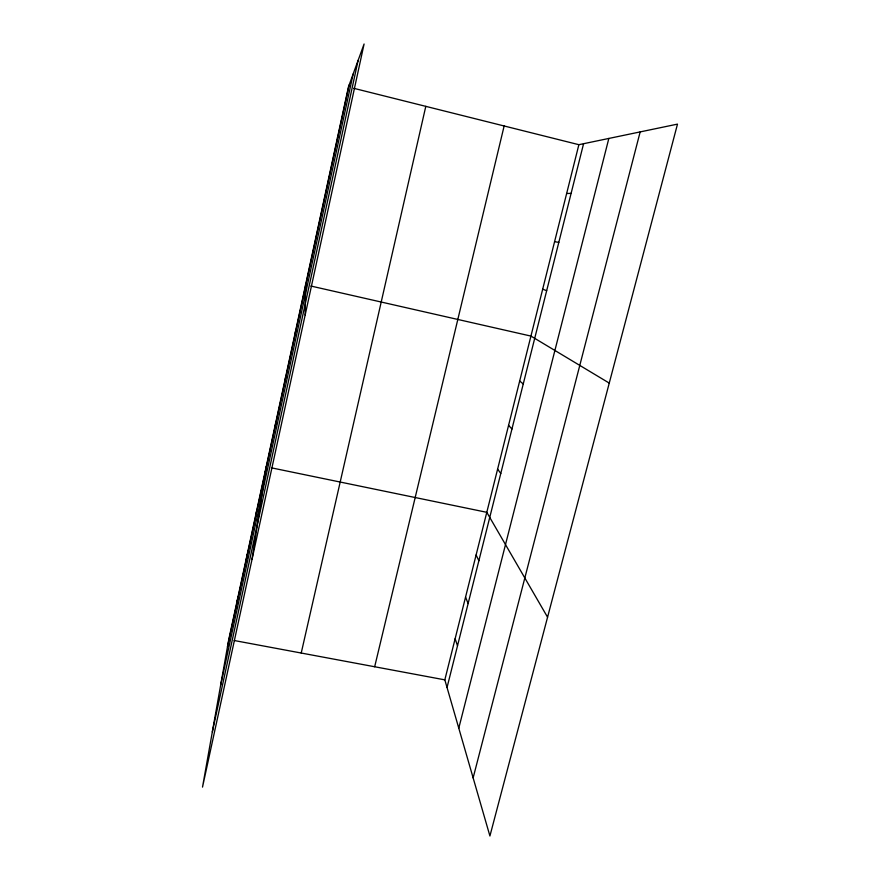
<?xml version="1.0" encoding="UTF-8"?>
<svg xmlns="http://www.w3.org/2000/svg" width="880" height="880" viewBox="0 0 880 880"><rect width="100%" height="100%" fill="white"/><g stroke="black" fill="none" stroke-linecap="round" stroke-linejoin="round"><path stroke-width="1.32" d="M305.173 314.952L305.58 284.834M295.339 333.443L295.537 331.21M285.263 379.984L285.626 376.992M275.319 425.898L275.836 422.169M252.043 559.284L266.178 466.763M255.816 515.944L256.652 510.785M246.246 560.087L247.236 554.235M236.808 603.669L237.941 597.146M227.491 646.679L349.162 84.942M220.693 684.937L353.155 74.008M212.333 731.896L358.127 60.357M301.224 653.037L425.799 106.348M374.671 666.754L504.141 125.972M444.829 679.855L578.875 144.694L677.49 124.124L489.918 836L444.829 679.855L234.157 640.508M447.04 687.5L583.583 143.704M458.788 728.178L608.839 138.446M473.132 777.887L640.167 131.901M337.491 137.478L338.03 136.345M566.654 193.512L571.12 193.38M554.587 241.681L558.811 242.374M271.491 467.852L486.794 512.314L547.569 617.21M310.816 286.022L530.937 336.083L609.257 383.097M353.606 88.275L578.875 144.694M542.685 289.201L546.678 290.686M519.695 380.996L523.248 383.999M508.585 425.326L511.94 429.044M497.618 469.095L500.775 473.517M476.113 554.983L478.874 560.747M465.553 597.124L468.127 603.537M455.125 638.748L457.512 645.777M316.074 236.39L316.228 236.995M228.767 639.507L202.51 787.105L364.089 44L348.425 86.977L228.767 639.507"/></g></svg>
